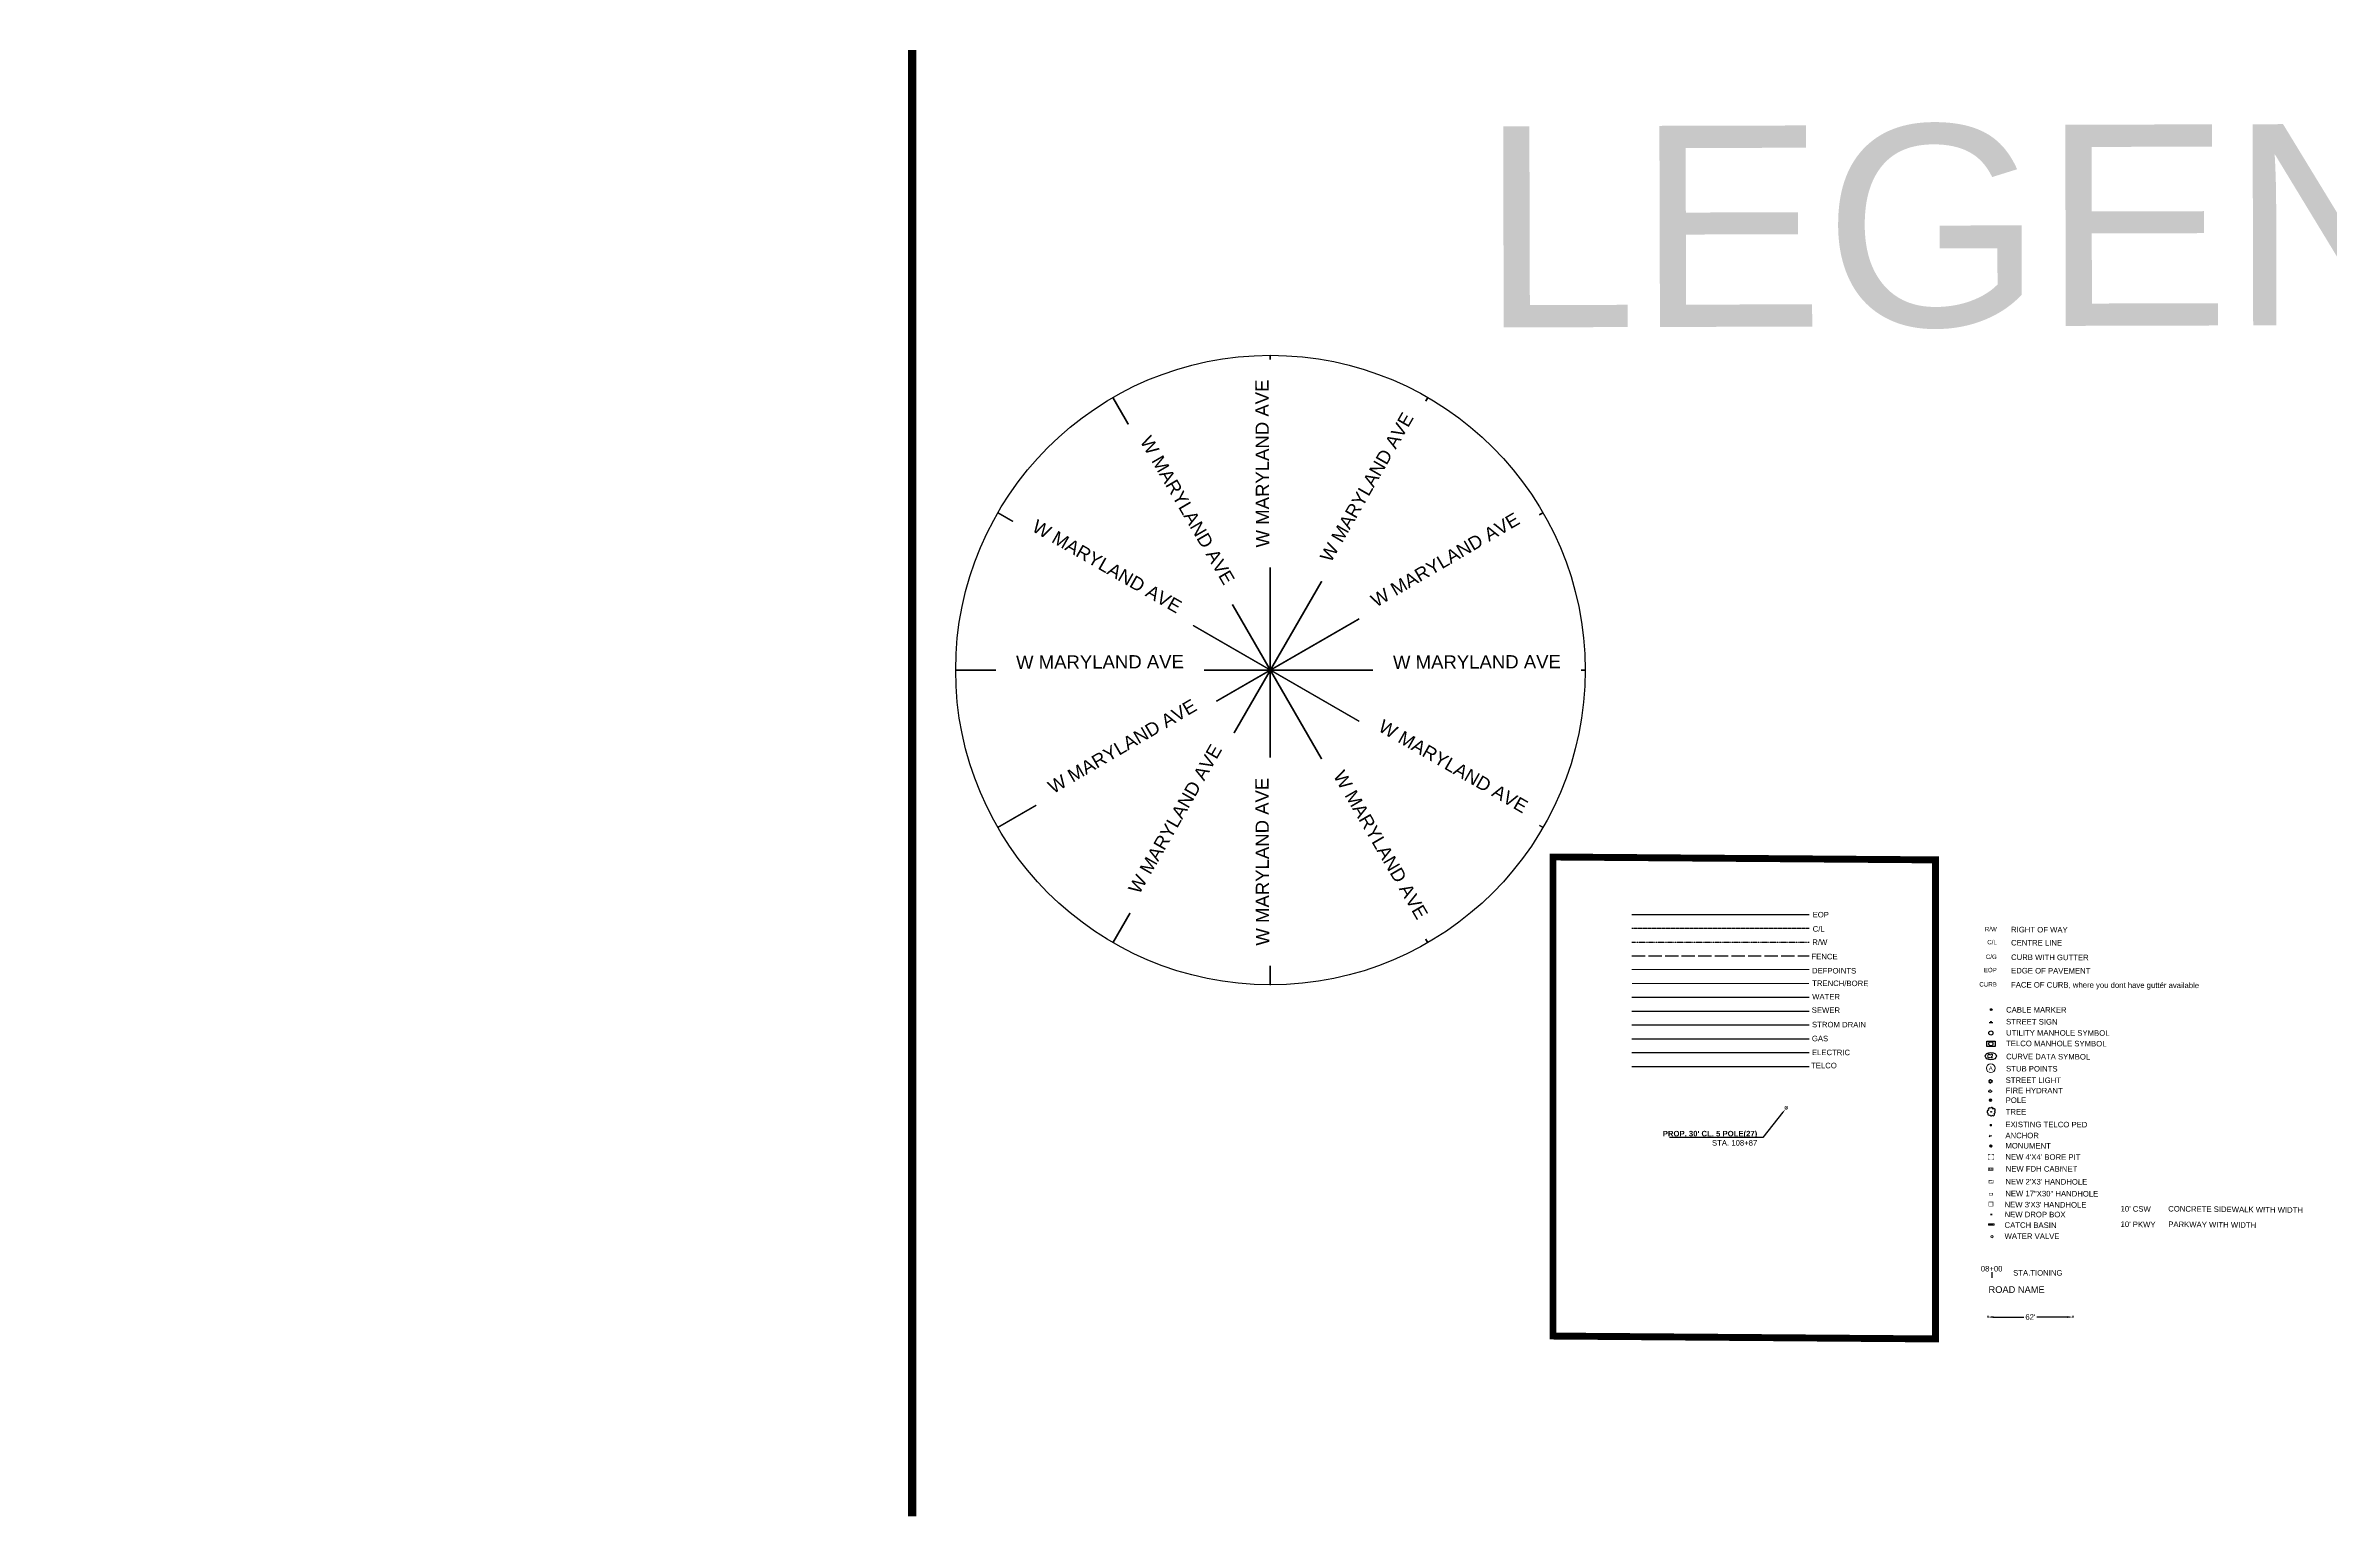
# Model space of a CAD drawing. Header units: feet. Extents: x -173233 to 8939709, y -5822937 to 440401.
# Drawn here: x 4509794 to 4511447, y -1444364 to -1443298 of the extents above; entities that cross this region are included whole.
import ezdxf
from ezdxf import colors
from ezdxf.entities.mleader import LeaderData, LeaderLine
from ezdxf.enums import TextEntityAlignment as Align
from ezdxf.lldxf.tags import DXFTag
from ezdxf.math import Vec2, Vec3

# ---------------------------------------------------------------- set-up
doc = ezdxf.new("R2010")
doc.units = ezdxf.units.FT
doc.header["$MEASUREMENT"] = 0
for name, pattern in [('CENTER2', [1.125, 0.75, -0.125, 0.125, -0.125]), ('FENCE_GENERAL', [120, -24, 96]), ('PHANTOM2', [1.25, 0.625, -0.125, 0.125, -0.125, 0.125, -0.125])]:
    doc.linetypes.add(name, pattern=pattern)
doc.layers.get('DEFPOINTS').update_dxf_attribs({"color": 3, "lineweight": 0})
for name, color, linetype in [('-TBLOCK', 7, 'Continuous'), ('0 @ 40 (1)', 7, 'Continuous'), ('CHC-CENTERLINE', 254, 'CENTER2'), ('CHC-ROW', 4, 'PHANTOM2'), ('CONSTRUCTION', 6, 'Continuous'), ('G-ANNO-TEXT', 7, 'Continuous'), ('V-STREET @ 40', 142, 'Continuous'), ('VE-ALL-STREET NAME', 7, 'Continuous')]:
    doc.layers.add(name, color=color, linetype=linetype)
for name, color, linetype, lineweight in [('3', 3, 'Continuous', 5), ('C-Anno', 7, 'Continuous', 25), ('C-Anno @ 40 (1)', 7, 'Continuous', 25), ('CHC-CURB-EOP', 5, 'Continuous', 25), ('DIMS', 7, 'Continuous', 5), ('DIMS @ 40', 7, 'Continuous', 5), ('EXIST. FACILITY', 7, 'Continuous', 0), ('FIRE HYDRANT', 5, 'Continuous', 0), ('FTR-PROPOSED EQUIPMENT', 7, 'Continuous', 0), ('IRRIGATION', 150, 'IRR_LINE', 13), ('STORMDRAIN', 95, 'STDRAIN_LINE', 13), ('TELCO PEDESTAL', 20, 'Continuous', 0), ('WATER VALVE', 5, 'Continuous', 0)]:
    doc.layers.add(name, color=color, linetype=linetype, lineweight=lineweight)
doc.layers.add('DEFPOINTS @ 40', color=3, linetype='Continuous', lineweight=0, plot=False)
doc.styles.add('MTCS Standard', font='arial.ttf', dxfattribs={"height": 0.08})
doc.styles.add('NEXTG', font='swissl.ttf')
doc.styles.add('Notes', font='arial.ttf', dxfattribs={"height": 0.1})
doc.styles.add('Romans', font='ROMANS', dxfattribs={"height": 84})
doc.styles.get("Standard").update_dxf_attribs({"font": 'arial.ttf'})
doc.styles.add('Zayo Utilities', font='', dxfattribs={"oblique": 6, "height": 2})
doc.styles.get('Zayo Utilities').set_extended_font_data('Cordia New')
tags = doc.linetypes.add('ELECTRIC', pattern='A,1.3,-0.09,["E",Zayo Utilities,S=0.03,R=0,X=-0.025,Y=-0.025],-0.09', length=1.48).pattern_tags.tags
tags[6] = DXFTag(74, 10)
tags = doc.linetypes.add('GAS', pattern='A,1.3,-0.093,["GAS",Zayo Utilities,S=0.03,R=0,X=-0.08,Y=-0.025],-0.1', length=1.493).pattern_tags.tags
tags[6] = DXFTag(74, 10)
doc.linetypes.add('IRR_LINE', pattern='A,4,-0.1,["IRR",Standard,S=0.1,R=0,X=0,Y=-0.05],-0.3', length=4.4)
tags = doc.linetypes.add('SEWER', pattern='A,1.3,-0.09,["SS",Zayo Utilities,S=0.03,R=0,X=-0.045,Y=-0.025],-0.09', length=1.48).pattern_tags.tags
tags[6] = DXFTag(74, 10)
doc.linetypes.add('STDRAIN_LINE', pattern='A,4,-0.1,["SD",Standard,S=0.1,R=0,X=0,Y=-0.05],-0.275', length=4.375)
tags = doc.linetypes.add('STORMDRAIN', pattern='A,1.3,-0.09,["SD",Zayo Utilities,S=0.03,R=0,X=-0.045,Y=-0.025],-0.09', length=1.48).pattern_tags.tags
tags[6] = DXFTag(74, 10)
tags = doc.linetypes.add('TELEPHONE', pattern='A,1.3,-0.09,["T",Zayo Utilities,S=0.03,R=0,X=-0.025,Y=-0.025],-0.09', length=1.48).pattern_tags.tags
tags[6] = DXFTag(74, 10)
tags = doc.linetypes.add('WATER', pattern='A,1.3,-0.09,["W",Zayo Utilities,S=0.03,R=0,X=-0.03,Y=-0.025],-0.09', length=1.48).pattern_tags.tags
tags[6] = DXFTag(74, 10)
doc.dimstyles.get("Standard").update_dxf_attribs({"dimtxt": 0.1, "dimasz": 0.1, "dimexe": 0.005, "dimexo": 0.00625, "dimgap": 0.005, "dimtad": 0, "dimdec": 0, "dimzin": 0, "dimdsep": 46, "dimtxsty": 'Standard', "dimcen": 0, "dimadec": 0, "dimazin": 0, "dimtfac": 1, "dimtdec": 0, "dimtofl": 0, "dimtmove": 0, "dimatfit": 0, "dimfxl": 1, "dimtfill": 1, "dimtolj": 1, "dimtzin": 0, "dimarcsym": 0})

# ---------------------------------------------------------------- blocks, each defined once
blk = doc.blocks.new('TELCO PEDESTAL')
at = {"layer": 'TELCO PEDESTAL', "lineweight": 0}
for p, q in [((45.09, 45.09), (-45.09, -45.09)), ((-45.09, 45.09), (45.09, -45.09))]:
    blk.add_line(p, q, dxfattribs=at)
blk.add_lwpolyline([(-45.09, 45.09), (45.09, 45.09), (45.09, -45.09), (-45.09, -45.09)], close=True, dxfattribs=at)
blk = doc.blocks.new('$RECOVER_200910045126-324')
h = blk.add_hatch()
h.set_pattern_fill('ANSI31', color=256, scale=0.5, style=0)
h.set_pattern_definition([(45, (1103.09533, -1764.7798), (-0.0441941738, 0.0441941738), [])])
edge = h.paths.add_edge_path()
edge.add_arc((0, 0), 3, 180, 270)
edge.add_line((0, -3), (0, 0))
edge.add_line((0, 0), (-3, 0))
edge = h.paths.add_edge_path()
edge.add_arc((0, 0), 3, 0, 90)
edge.add_line((0, 3), (0, 0))
edge.add_line((0, 0), (3, 0))
blk.add_line((0, 3), (0, 0))
blk.add_arc((0, 0), 3, 180, 270)
blk = doc.blocks.new('ACC')
at = {"layer": '3'}
blk.add_circle((0, 0), 1.75, dxfattribs=at)
at = {"layer": '3', "xscale": 0.5832928206257665, "yscale": 0.5832928206257665, "zscale": 0.5832928206257665, "rotation": 89.99997777778074}
blk.add_blockref('$RECOVER_200910045126-324', (0, 0), dxfattribs=at)
blk = doc.blocks.new('STL')
blk.add_circle((0, 0), 0.977)
at = {"layer": 'CONSTRUCTION'}
for points in [[(-1, 0), (-1.6, 0)], [(-0.7, 0.7), (-1.1, 1.1)], [(0, 1), (0, 1.6)], [(0.7, 0.7), (1.1, 1.1)], [(1.6, 0), (1, 0)], [(-1.1, -1.1), (-0.7, -0.7)], [(0, -1.6), (0, -1)], [(1.1, -1.1), (0.7, -0.7)]]:
    blk.add_lwpolyline(points, dxfattribs=at)
blk = doc.blocks.new('BOREPIT 4X4')
at = {"layer": '-TBLOCK', "const_width": 0.35}
for points in [[(-2, 0.5), (-2, 2), (-0.5, 2)], [(0.5, 2), (2, 2), (2, 0.5)], [(-0.5, -2), (-2, -2), (-2, -0.5)], [(2, -0.5), (2, -2), (0.5, -2)]]:
    blk.add_lwpolyline(points, dxfattribs=at)
blk = doc.blocks.new('POLE-J')
for p, q in [((4, -4), (-4, 4)), ((4, 4), (-4, -4))]:
    blk.add_line(p, q)
blk.add_circle((0, 0), 6.25)
at = {"style": 'Romans', "flags": 1}
blk.add_attdef('POLE-NO', (-11, 8), '', height=4, dxfattribs=at)
blk = doc.blocks.new('A$C3F5F065A')
at = {"layer": 'FIRE HYDRANT', "lineweight": 0}
for points in [[(-5, -2), (-9, -2), (-9, 2), (-5, 2)], [(-2, 5), (-2, 9), (2, 9), (2, 5)], [(5, 2), (9, 2), (9, -2), (5, -2)]]:
    blk.add_lwpolyline(points, dxfattribs=at)
blk.add_circle((0, 0), 5.82, dxfattribs=at)
blk = doc.blocks.new('CHC_Tree')
blk.add_lwpolyline([(-0.044, 0.047, 0.814498), (-0.06, 0, 0.989121), (-0.051, -0.034, 1.124549), (-0.007, -0.058, 0.976879), (0.031, -0.053, 1.157954), (0.059, -0.013, 0.957306), (0.058, 0.03, 0.808626), (0.009, 0.057, 0.684118)], format="xyb", close=True)
blk.add_circle((0, 0), 0.00679)
blk = doc.blocks.new('ANCHOR')
at = {"layer": 'EXIST. FACILITY'}
for points in [[(4418291.9, -1406779.8), (4418292.9, -1406780.5), (4418291.9, -1406781)], [(4418292.9, -1406780.5), (4418293.9, -1406780.5)]]:
    blk.add_lwpolyline(points, dxfattribs=at)
blk = doc.blocks.new('*D406')
at = {"layer": 'DEFPOINTS', "color": 0, "transparency": 16777216}
for p in [(4511199.3, -1444216.5), (4511261, -1444216.5), (4511261, -1444217.5)]:
    blk.add_point(p, dxfattribs=at)
at = {"layer": 'DIMS', "color": 0, "lineweight": -2, "transparency": 16777216}
for p, q in [((4511199.3, -1444216.7), (4511199.3, -1444217.7)), ((4511203.3, -1444217.5), (4511226.6, -1444217.5)), ((4511257, -1444217.5), (4511233.8, -1444217.5)), ((4511261, -1444216.7), (4511261, -1444217.7))]:
    blk.add_line(p, q, dxfattribs=at)
at = {"layer": 'DIMS', "color": 0, "transparency": 16777216}
for points in [[(4511203.3, -1444216.8), (4511203.3, -1444218.1), (4511199.3, -1444217.5)], [(4511257, -1444216.8), (4511257, -1444218.1), (4511261, -1444217.5)]]:
    blk.add_solid(points, dxfattribs=at)
at = {"layer": 'DIMS', "color": 0, "transparency": 16777216, "insert": (4511230.2, -1444217.5), "char_height": 4, "attachment_point": 5, "bg_fill": 3, "box_fill_scale": 1.25, "bg_fill_color": 256, "bg_fill_true_color": 13158600, "bg_fill_transparency": 0}
blk.add_mtext("\\A1;62'", dxfattribs=at)
blk = doc.blocks.new('streetsgn')
at = {"color": 0, "linetype": 'ByBlock'}
blk.add_lwpolyline([(-1.5, 0), (1.5, 0)], dxfattribs=at)
blk.add_arc((0, 0), 0.638, 0.7826, 180.7826, dxfattribs=at)
blk = doc.blocks.new('VALV')
blk.add_circle((0, 0), 0.374)
at = {"insert": (-0.22, 0.15), "char_height": 0.352, "attachment_point": 1}
blk.add_mtext_dynamic_manual_height_columns('W', width=0.0806, gutter_width=1.76, heights=[0], dxfattribs=at)
blk = doc.blocks.new('STORM_DRN')
blk.add_hatch(color=256).paths.add_polyline_path([(4, 1), (-4, 1), (-4, -1)])
at = {"flags": 128}
blk.add_lwpolyline([(-4, -1), (4, 1)], dxfattribs=at)
at = {"linetype": 'Continuous', "flags": 128}
for points in [[(-4, -1), (4, -1), (4, 1)], [(4, 1), (-4, 1), (-4, -1)]]:
    blk.add_lwpolyline(points, dxfattribs=at)
blk = doc.blocks.new('*U311')
at = {"ltscale": 0.5}
blk.add_lwpolyline([(0, 455.4), (0, 0)], dxfattribs=at)
blk = doc.blocks.new('*U312')
at = {"color": 0, "linetype": 'ByBlock', "lineweight": -2, "transparency": 16777216}
blk.add_blockref('*U311', (5189191.3, 1498115.9), dxfattribs=at)
for p, rotation in [((5189191.3, 1498571.4), 180), ((5189305.2, 1498146.5), 30), ((5189305.2, 1498540.9), 150), ((5189077.5, 1498540.9), 210), ((5189077.5, 1498146.5), 329.9999999999999), ((5189388.6, 1498229.8), 59.99999999999997), ((5189388.6, 1498457.5), 120), ((5188994.1, 1498457.5), 240), ((5188994.1, 1498229.8), 299.9999999999999), ((5189419.1, 1498343.7), 90), ((5188963.6, 1498343.7), 270)]:
    blk.add_blockref('*U311', p, dxfattribs=dict(at, rotation=rotation))
blk = doc.blocks.new('*U461')
at = {"layer": 'C-Anno @ 40 (1)'}
ml = blk.add_multileader_mtext('Standard', dxfattribs=at)
ml.set_content('\\A1;{\\fArial|b1|i0|c0|p34;PLACE NEW PAD MOUNT FDH CABINET 48/432\\P}STA. 00+00', color=256, style='Notes')
ml.set_leader_properties()
ml.build(insert=Vec2(0, 0))
ml.multileader.update_dxf_attribs({"text_left_attachment_type": 6, "text_right_attachment_type": 6, "dogleg_length": 0.0548, "arrow_head_size": 2.8, "scale": 40})
ctx = ml.context
ctx.base_point, ctx.scale, ctx.arrow_head_size, ctx.landing_gap_size, ctx.plane_origin = Vec3(4511549.6, -1444030.7), 40, 2.8, 3.6, Vec3(4511455.3, -1443945.2)
ctx.left_attachment, ctx.right_attachment, ctx.text_align_type = 6, 6, 2
notes = []
notes.append((ctx, [(1, (1, 1, 0), (4511685.2, -1444030.7), (-1, 0), 2.19, [(0, [(4511685.6, -1444031.4)], 0, [])])]))
ctx.mtext.insert, ctx.mtext.width, ctx.mtext.defined_height, ctx.mtext.alignment, ctx.mtext.flow_direction = Vec3(4511679.5, -1444025.9), 126.774, 2.65, 3, 5
for ctx, leaders in notes:
    for number, flags, end, landing, length, lines in leaders:
        leader = LeaderData()
        leader.index, (leader.has_last_leader_line, leader.has_dogleg_vector, leader.attachment_direction) = number, flags
        leader.last_leader_point, leader.dogleg_vector, leader.dogleg_length = Vec3(end), Vec3(landing), length
        for number, points, colour, breaks in lines:
            line = LeaderLine()
            line.index, line.vertices, line.color, line.breaks = number, Vec3.list(points), colors.encode_raw_color(colour), breaks
            leader.lines.append(line)
        ctx.leaders.append(leader)

msp = doc.modelspace()

# ---------------------------------------------------------------- hatches: boundary and pattern name
at = {"linetype": 'ByBlock'}
h = msp.add_hatch(color=256, dxfattribs=at)
h.dxf.hatch_style = 1
h.paths.add_polyline_path([(4511201.2, -1443995.1, 1), (4511202.6, -1443995.1, 1)])

# ---------------------------------------------------------------- linework, layer by layer
at = {"layer": '-TBLOCK', "const_width": 0.35}
msp.add_lwpolyline([(4511054.4, -1444066.9, -2.394361), (4511054.4, -1444065.3, -0.417648)], format="xyb", close=True, dxfattribs=at)
for points in [[(4511054.4, -1444065.3), (4511052.8, -1444066.9)], [(4511052.8, -1444065.3), (4511054.4, -1444066.9)], [(4511202.7, -1444111.3), (4511200.3, -1444109.6)], [(4511200.3, -1444111.3), (4511202.7, -1444109.6)], [(4511201.4, -1444143.8), (4511202.4, -1444142.8)], [(4511202.4, -1444143.8), (4511201.4, -1444142.8)]]:
    msp.add_lwpolyline(points, dxfattribs=at)
for points in [[(4511203.2, -1444109.6), (4511203.2, -1444111.3), (4511199.8, -1444111.3), (4511199.8, -1444109.6)], [(4511203.2, -1444118.5), (4511200.2, -1444118.6), (4511200.2, -1444120.6), (4511203.2, -1444120.5)], [(4511202.7, -1444109.6), (4511202.7, -1444111.3), (4511200.3, -1444111.3), (4511200.3, -1444109.6)], [(4511200.1, -1444134.3), (4511203.1, -1444134.3), (4511203.1, -1444137.3), (4511200.1, -1444137.3)], [(4511202.9, -1444127.9), (4511202.9, -1444129.3), (4511200.4, -1444129.3), (4511200.4, -1444127.9)], [(4511201.4, -1444142.8), (4511202.4, -1444142.8), (4511202.4, -1444143.8), (4511201.4, -1444143.8)]]:
    msp.add_lwpolyline(points, close=True, dxfattribs=at)
at = {"linetype": 'FENCE_GENERAL', "ltscale": 0.1, "flags": 128}
msp.add_lwpolyline([(4510941.9, -1443956.2), (4511070.1, -1443956.2)], dxfattribs=at)
at = {"color": 5, "linetype": 'WATER'}
msp.add_lwpolyline([(4510941.9, -1443986.2), (4511070.1, -1443986.2)], dxfattribs=at)
at = {"color": 3, "linetype": 'SEWER'}
msp.add_lwpolyline([(4510941.9, -1443996.2), (4511070.1, -1443996.2)], dxfattribs=at)
at = {"color": 6, "linetype": 'STORMDRAIN'}
msp.add_lwpolyline([(4510941.9, -1444006.2), (4511070.1, -1444006.2)], dxfattribs=at)
at = {"ltscale": 1000}
msp.add_lwpolyline([(4511198.6, -1444017.8), (4511204.7, -1444017.8), (4511204.7, -1444021.8), (4511198.6, -1444021.8)], close=True, dxfattribs=at)
msp.add_lwpolyline([(4511202.2, -1444185.1), (4511202.2, -1444189.1)])
at = {"ltscale": 0.5}
msp.add_circle((4510680.4, -1443749.5), 227.7, dxfattribs=at)
at = {"color": 0, "linetype": 'ByBlock'}
msp.add_circle((4511201.9, -1443995.1), 0.67, dxfattribs=at)
at = {"ltscale": 1000}
for centre in [(4511201.6, -1444012), (4511201.6, -1444019.8)]:
    msp.add_circle(centre, 1.5, dxfattribs=at)
at = {"layer": 'CHC-CENTERLINE'}
msp.add_lwpolyline([(4510941.9, -1443936.2), (4511070.1, -1443936.2)], dxfattribs=at)
at = {"layer": 'CHC-CURB-EOP'}
msp.add_lwpolyline([(4510941.9, -1443926.2), (4511070.1, -1443926.2)], dxfattribs=at)
at = {"layer": 'CHC-ROW', "flags": 128}
msp.add_lwpolyline([(4510941.9, -1443946.2), (4511070.1, -1443946.2)], dxfattribs=at)
at = {"layer": 'CONSTRUCTION', "linetype": 'GAS'}
msp.add_lwpolyline([(4510941.9, -1444016.2), (4511070.1, -1444016.2)], dxfattribs=at)
at = {"layer": 'CONSTRUCTION', "linetype": 'ELECTRIC'}
msp.add_lwpolyline([(4510941.9, -1444026.2), (4511070.1, -1444026.2)], dxfattribs=at)
at = {"layer": 'CONSTRUCTION', "linetype": 'TELEPHONE'}
msp.add_lwpolyline([(4510941.9, -1444036.2), (4511070.1, -1444036.2)], dxfattribs=at)
at = {"layer": 'DEFPOINTS', "color": 1, "const_width": 6}
msp.add_lwpolyline([(4510421.3, -1443300.9), (4510421.3, -1444361.5)], dxfattribs=at)
at = {"layer": 'DEFPOINTS', "const_width": 5, "flags": 128}
msp.add_lwpolyline([(4510884.8, -1443884.7), (4511161.5, -1443886.8), (4511161.5, -1444233.3), (4510884.8, -1444231.2)], close=True, dxfattribs=at)
at = {"layer": 'DEFPOINTS'}
msp.add_lwpolyline([(4510941.9, -1443966.2), (4511070.1, -1443966.2)], dxfattribs=at)
at = {"layer": 'DIMS'}
msp.add_circle((4511201.5, -1444037.5), 3.17, dxfattribs=at)
at = {"layer": 'FTR-PROPOSED EQUIPMENT', "const_width": 0.8}
msp.add_lwpolyline([(4510941.9, -1443976.2), (4511070.1, -1443976.2)], dxfattribs=at)

# ---------------------------------------------------------------- block references
for name, p in [('*U312', (-678511, -2942093.2)), ('BOREPIT 4X4', (4511201.7, -1444101.8))]:
    msp.add_blockref(name, p)
at = {"color": 0, "linetype": 'ByBlock', "xscale": 0.8999999999999998, "yscale": 0.8999999999999998, "zscale": 0.8999999999999998, "rotation": 359.2988179063119}
msp.add_blockref('streetsgn', (4511201.7, -1444004.4), dxfattribs=at)
at = {"layer": 'CONSTRUCTION'}
msp.add_blockref('STL', (4511201.4, -1444046.9), dxfattribs=at)
at = {"layer": 'CONSTRUCTION', "xscale": 0.5, "yscale": 0.5, "zscale": 0.5}
msp.add_blockref('ACC', (4511201.6, -1444093.8), dxfattribs=at)
at = {"layer": 'EXIST. FACILITY', "xscale": 0.1562499874999316, "yscale": 0.1562499874999316, "zscale": 0.1562499874999316, "rotation": 90.000000000041}
msp.add_blockref('POLE-J', (4511201.3, -1444060.6), dxfattribs=at)
at = {"layer": 'EXIST. FACILITY'}
msp.add_blockref('ANCHOR', (92908.5, -37306), dxfattribs=at)
at = {"layer": 'EXIST. FACILITY', "xscale": 0.009208238870535762, "yscale": 0.009208238870535762, "zscale": 0.009208238870535762}
msp.add_blockref('TELCO PEDESTAL', (4511201.6, -1444078.7), dxfattribs=at)
at = {"layer": 'IRRIGATION', "xscale": 2.222648464610671, "yscale": 2.222648464610671, "zscale": 2.222648464610671}
msp.add_blockref('VALV', (4511202.5, -1444159.4), dxfattribs=at)
at = {"layer": 'STORMDRAIN', "xscale": 0.5, "yscale": 0.5, "zscale": 0.5}
msp.add_blockref('STORM_DRN', (4511201.9, -1444150.5), dxfattribs=at)
at = {"layer": 'V-STREET @ 40', "xscale": 40, "yscale": 40, "zscale": 40, "rotation": 68.98608670833131}
msp.add_blockref('CHC_Tree', (4511201.8, -1444069), dxfattribs=at)
at = {"layer": 'WATER VALVE', "xscale": 0.125, "yscale": 0.125, "zscale": 0.125}
msp.add_blockref('A$C3F5F065A', (4511201.1, -1444054.2), dxfattribs=at)

# ---------------------------------------------------------------- texts
at = {"layer": '0 @ 40 (1)', "style": 'MTCS Standard'}
for s, rotation, p in [('EOP', 359.8037, (4511072.6, -1443928.4)), ('C/L', 359.8037, (4511072.7, -1443938.7)), ('RIGHT OF WAY', 359.8037, (4511216.2, -1443939.2)), ('FENCE', 359.8037, (4511071.8, -1443958.7)), ('R/W', 359.8037, (4511072.4, -1443948.3)), ('CENTRE LINE', 359.8037, (4511216.2, -1443948.7)), ('CURB WITH GUTTER', 359.8037, (4511216.2, -1443959.2)), ('TRENCH/BORE', 359.8037, (4511072.3, -1443978)), ('DEFPOINTS', 359.8037, (4511072.2, -1443968.9)), ('EDGE OF PAVEMENT', 359.8037, (4511216.2, -1443968.9)), ('WATER', 359.8037, (4511072.3, -1443987.7)), ('FACE OF CURB, where you dont have guttér available', 359.8037, (4511216.2, -1443979.1)), ('SEWER', 359.8037, (4511072, -1443997.4)), ('STROM DRAIN', 359.8037, (4511072.2, -1444007.9)), ('CABLE MARKER', 359.8037, (4511212.6, -1443997.2)), ('STREET SIGN', 359.8037, (4511212.6, -1444005.8)), ('GAS', 359.8037, (4511072.1, -1444018)), ('ELECTRIC', 359.8037, (4511072.1, -1444028)), ('TELCO MANHOLE SYMBOL', 359.8037, (4511212.6, -1444021.5)), ('UTILITY MANHOLE SYMBOL', 359.8037, (4511212.6, -1444013.8)), ('TELCO', 359.8037, (4511071.5, -1444037.5)), ('CURVE DATA SYMBOL', 359.8037, (4511212.6, -1444031)), ('STUB POINTS', 359.8037, (4511212.6, -1444039.8)), ('STREET LIGHT', 359.8037, (4511212.3, -1444048.1)), ('FIRE HYDRANT', 359.8037, (4511212.3, -1444055.6)), ('TREE', 359.8037, (4511212.3, -1444071)), ('POLE', 359.8037, (4511212.3, -1444062.6)), ('ANCHOR', 359.8037, (4511212.1, -1444088.1)), ('EXISTING TELCO PED', 359.8037, (4511212.1, -1444080.1)), ('MONUMENT', 359.8037, (4511212.1, -1444095.5)), ("NEW 4'X4' BORE PIT", 359.8037, (4511212.1, -1444103.6)), ("NEW 2'X3' HANDHOLE", 359.8037, (4511212.1, -1444121.5)), ('NEW FDH CABINET', 359.8037, (4511212.3, -1444112.2)), ("NEW 3'X3' HANDHOLE", 359.8037, (4511211.5, -1444138.1)), ('NEW 17"X30" HANDHOLE', 359.8037, (4511212, -1444130.1)), ("10' CSW", 359.4124, (4511295.4, -1444141.1)), ('CONCRETE SIDEWALK WITH WIDTH', 359.4124, (4511329.9, -1444141.1)), ('CATCH BASIN', 359.8037, (4511211.5, -1444152.9)), ('NEW DROP BOX ', 359.8037, (4511211.5, -1444145.2)), ("10' PKWY", 359.4124, (4511295.4, -1444152.3)), ('PARKWAY WITH WIDTH', 359.4124, (4511329.9, -1444152.3)), ('WATER VALVE', 359.8037, (4511211.5, -1444160.9))]:
    msp.add_text(s, height=4, rotation=rotation, dxfattribs=at).set_placement(p)
for s, p in [('08+00', (4511194.3, -1444184.5)), ('STA.TIONING', (4511217.7, -1444187.5))]:
    msp.add_text(s, height=4, dxfattribs=at).set_placement(p)
at = {"layer": 'C-Anno', "style": 'MTCS Standard'}
msp.add_text('ROAD NAME', height=4.8, dxfattribs=at).set_placement((4511199.9, -1444200))
at = {"layer": 'CHC-ROW', "insert": (4511205.9, -1443936.9), "char_height": 3.2, "attachment_point": 6, "bg_fill": 3, "box_fill_scale": 1.5, "bg_fill_color": 256, "bg_fill_transparency": 0}
msp.add_mtext_dynamic_manual_height_columns('R/W', width=3.2, gutter_width=1, heights=[0], dxfattribs=at)
at = {"layer": 'DEFPOINTS @ 40', "color": 1, "style": 'MTCS Standard'}
msp.add_text('LEGENDS', height=145.49, rotation=0.1551, dxfattribs=at).set_placement((4510832.5, -1443501.7))

# ---------------------------------------------------------------- dimensions: what is measured, and where the dimension line sits
at = {"layer": 'DIMS @ 40'}
dim = msp.add_aligned_dim(p1=(4511199.3, -1444216.5), p2=(4511261, -1444216.5), distance=-1, dimstyle='Standard', override={"dimscale": 40, "dimpost": "'", "dimtix": 0, "dimtofl": 0, "dimtmove": 0, "dimatfit": 0, "dimfxl": 0.75, "dimarcsym": 1}, dxfattribs=at)
dim.commit()
dim.dimension.update_dxf_attribs({"geometry": '*D406', "text_midpoint": (4511230.2, -1444217.5)})

# ---------------------------------------------------------------- leaders
at = {"layer": 'C-Anno @ 40 (1)'}
ml = msp.add_multileader_mtext('Standard', dxfattribs=at)
ml.set_content("{\\fArial|b1|i0|c0|p34;PROP. 30' CL. 5 POLE(27)\\P}STA. 108+87", color=256, style='Notes')
ml.set_leader_properties()
ml.build(insert=Vec2(0, 0))
ml.multileader.update_dxf_attribs({"text_left_attachment_type": 6, "text_right_attachment_type": 6, "dogleg_length": 0.2, "arrow_head_size": 2.8, "scale": 40})
ctx = ml.context
ctx.base_point, ctx.scale, ctx.arrow_head_size, ctx.landing_gap_size, ctx.plane_origin = Vec3(4510961.3, -1444087.6), 40, 2.8, 3.6, Vec3(4511016.1, -1444125.7)
ctx.left_attachment, ctx.right_attachment, ctx.text_align_type = 6, 6, 2
notes = []
notes.append((ctx, [(1, (1, 1, 0), (4511036.7, -1444087.6), (-1, 0), 0.523, [(0, [(4511052.9, -1444067.2)], 0, [])])]))
ctx.mtext.insert, ctx.mtext.width, ctx.mtext.defined_height, ctx.mtext.alignment, ctx.mtext.flow_direction = Vec3(4511032.6, -1444082.8), 84.059, 6.15, 3, 5
for ctx, leaders in notes:
    for number, flags, end, landing, length, lines in leaders:
        leader = LeaderData()
        leader.index, (leader.has_last_leader_line, leader.has_dogleg_vector, leader.attachment_direction) = number, flags
        leader.last_leader_point, leader.dogleg_vector, leader.dogleg_length = Vec3(end), Vec3(landing), length
        for number, points, colour, breaks in lines:
            line = LeaderLine()
            line.index, line.vertices, line.color, line.breaks = number, Vec3.list(points), colors.encode_raw_color(colour), breaks
            leader.lines.append(line)
        ctx.leaders.append(leader)

# ---------------------------------------------------------------- next in the draw order: texts
at = {"layer": 'CHC-ROW', "insert": (4511205.9, -1443946.3), "char_height": 3.2, "attachment_point": 6, "bg_fill": 3, "box_fill_scale": 1.5, "bg_fill_color": 256, "bg_fill_transparency": 0}
msp.add_mtext_dynamic_manual_height_columns('C/L', width=3.2, gutter_width=1, heights=[0], dxfattribs=at)
at = {"layer": 'G-ANNO-TEXT', "insert": (4511200.4, -1444036.1), "char_height": 2.812, "attachment_point": 1, "bg_fill": 3, "box_fill_scale": 1.03, "bg_fill_color": 256, "bg_fill_transparency": 0}
msp.add_mtext_dynamic_manual_height_columns('\\pi-0.1882;A', width=2.25, gutter_width=0.3, heights=[2.33], dxfattribs=at)
at = {"layer": 'VE-ALL-STREET NAME', "char_height": 9.6, "attachment_point": 5, "style": 'NEXTG', "bg_fill": 2}
for insert, rotation in [((4510674.5, -1443600.1), 90.212), ((4510806.8, -1443669.7), 30.212), ((4510829.8, -1443743.6), 0.212), ((4510573.2, -1443804.6), 30.212), ((4510760.2, -1443875.9), 300.212), ((4510674.5, -1443888.1), 90.212)]:
    msp.add_mtext_dynamic_manual_height_columns('W MARYLAND AVE', width=140.775, gutter_width=0.8, heights=[0], dxfattribs=dict(at, insert=insert, rotation=rotation))

# ---------------------------------------------------------------- next in the draw order: linework, layer by layer
msp.add_ellipse((4511201.6, -1444028.7), major_axis=(-4.01, 0), ratio=0.666667)

# ---------------------------------------------------------------- next in the draw order: block references
at = {"layer": 'C-Anno'}
msp.add_blockref('*U461', (0, 0), dxfattribs=at)

# ---------------------------------------------------------------- next in the draw order: texts
at = {"style": 'Romans', "width": 0.85, "flags": 9}
msp.add_attdef('C2', text='0', height=2.67, dxfattribs=at).set_placement((4511201.2, -1444028.7), align=Align.MIDDLE)
at = {"layer": 'CHC-ROW', "insert": (4511205.9, -1443956.9), "char_height": 3.2, "attachment_point": 6, "bg_fill": 3, "box_fill_scale": 1.5, "bg_fill_color": 256, "bg_fill_transparency": 0}
msp.add_mtext_dynamic_manual_height_columns('C/G', width=3.2, gutter_width=1, heights=[0], dxfattribs=at)
at = {"layer": 'VE-ALL-STREET NAME', "char_height": 9.6, "attachment_point": 5, "style": 'NEXTG', "bg_fill": 2}
for insert, rotation in [((4510750, -1443617.2), 60.212), ((4510620.4, -1443633.9), 300.212), ((4510557.1, -1443743.6), 0.212), ((4510812.7, -1443819.1), 330.212), ((4510611.4, -1443857.2), 60.212)]:
    msp.add_mtext_dynamic_manual_height_columns('W MARYLAND AVE', width=140.775, gutter_width=0.8, heights=[0], dxfattribs=dict(at, insert=insert, rotation=rotation))

# ---------------------------------------------------------------- next in the draw order: texts
at = {"layer": 'CHC-ROW', "insert": (4511205.9, -1443966.5), "char_height": 3.2, "attachment_point": 6, "bg_fill": 3, "box_fill_scale": 1.5, "bg_fill_color": 256, "bg_fill_transparency": 0}
msp.add_mtext_dynamic_manual_height_columns('EOP', width=3.2, gutter_width=1, heights=[0], dxfattribs=at)
at = {"layer": 'VE-ALL-STREET NAME', "insert": (4510562.2, -1443674.5), "char_height": 9.6, "attachment_point": 5, "rotation": 330.212, "style": 'NEXTG', "bg_fill": 2}
msp.add_mtext_dynamic_manual_height_columns('W MARYLAND AVE', width=140.775, gutter_width=0.8, heights=[0], dxfattribs=at)

# ---------------------------------------------------------------- next in the draw order: texts
at = {"layer": 'CHC-ROW', "insert": (4511205.9, -1443976.8), "char_height": 3.2, "attachment_point": 6, "bg_fill": 3, "box_fill_scale": 1.5, "bg_fill_color": 256, "bg_fill_transparency": 0}
msp.add_mtext_dynamic_manual_height_columns('CURB', width=3.2, gutter_width=1, heights=[0], dxfattribs=at)

doc.saveas('drawing.dxf')
